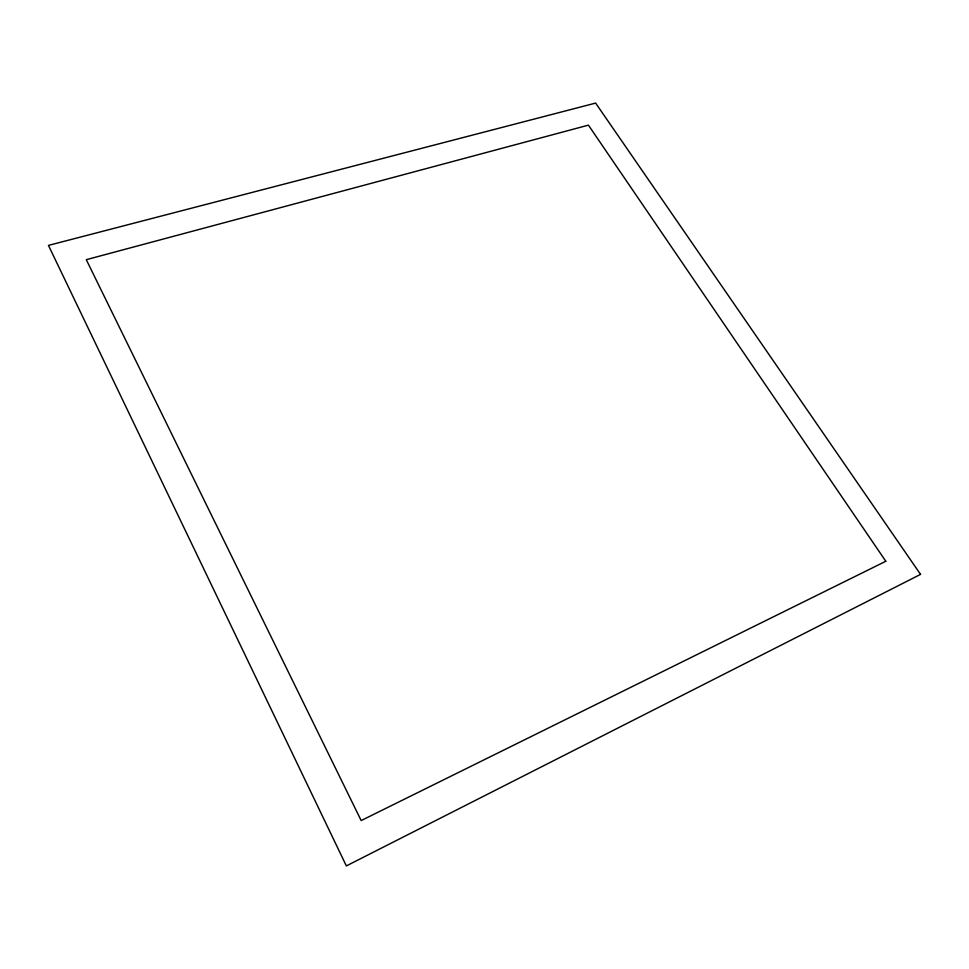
<?xml version="1.0" encoding="UTF-8"?>
<svg xmlns="http://www.w3.org/2000/svg" width="969" height="969" viewBox="0 0 969 969"><rect width="100%" height="100%" fill="white"/><g stroke="black" fill="none" stroke-linecap="round" stroke-linejoin="round"><path stroke-width="1.45" d="M920.55 574.375L346.357 865.911L48.45 245.399L595.62 103.089L920.55 574.375M885.811 561.269L361.171 820.561L86.277 259.68L588.413 125.146L885.811 561.269"/></g></svg>
